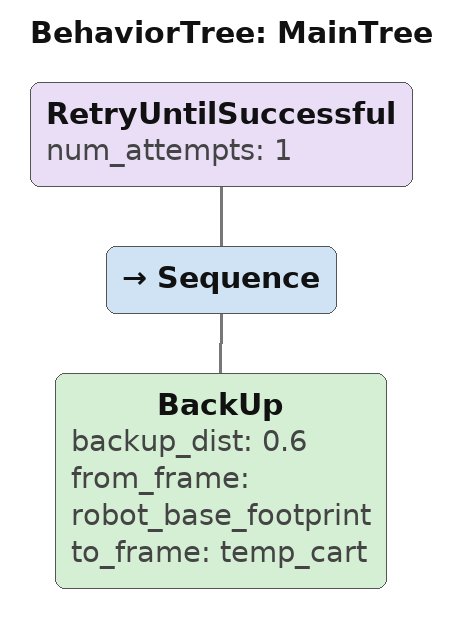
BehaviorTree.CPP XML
<root BTCPP_format="4">
    <BehaviorTree ID="MainTree">
        <RetryUntilSuccessful num_attempts="1">
            <Sequence>
                <BackUp backup_dist="0.6" from_frame="robot_base_footprint" to_frame="temp_cart"/>
            </Sequence>
        </RetryUntilSuccessful>
    </BehaviorTree>
</root>
